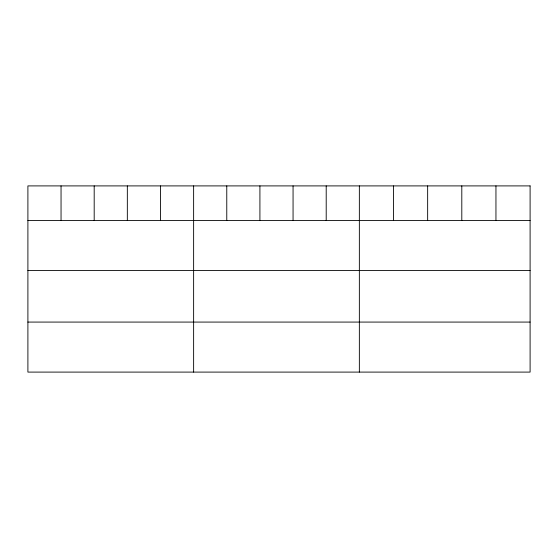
<?xml version="1.0" encoding="UTF-8"?>
<svg xmlns="http://www.w3.org/2000/svg" width="558" height="558" viewBox="0 0 558 558"><rect width="100%" height="100%" fill="white"/><g stroke="black" fill="none" stroke-linecap="round" stroke-linejoin="round"><path stroke-width="0.84" d="M27.9 220.529L530.1 220.529M27.9 270.546L530.1 270.546M27.9 322.078L530.1 322.078M495.95 185.905L495.95 220.529M461.801 185.905L461.801 220.529M427.651 185.905L427.651 220.529M393.502 185.905L393.502 220.529M359.352 185.905L359.352 372.095M326.207 185.905L326.207 220.529M293.062 185.905L293.062 220.529M259.916 185.905L259.916 220.529M226.771 185.905L226.771 220.529M193.626 185.905L193.626 372.095M160.481 185.905L160.481 220.529M127.336 185.905L127.336 220.529M94.19 185.905L94.19 220.529M61.045 185.905L61.045 220.529M530.1 185.905L27.9 185.905L27.9 372.095L530.1 372.095L530.1 185.905"/></g></svg>
